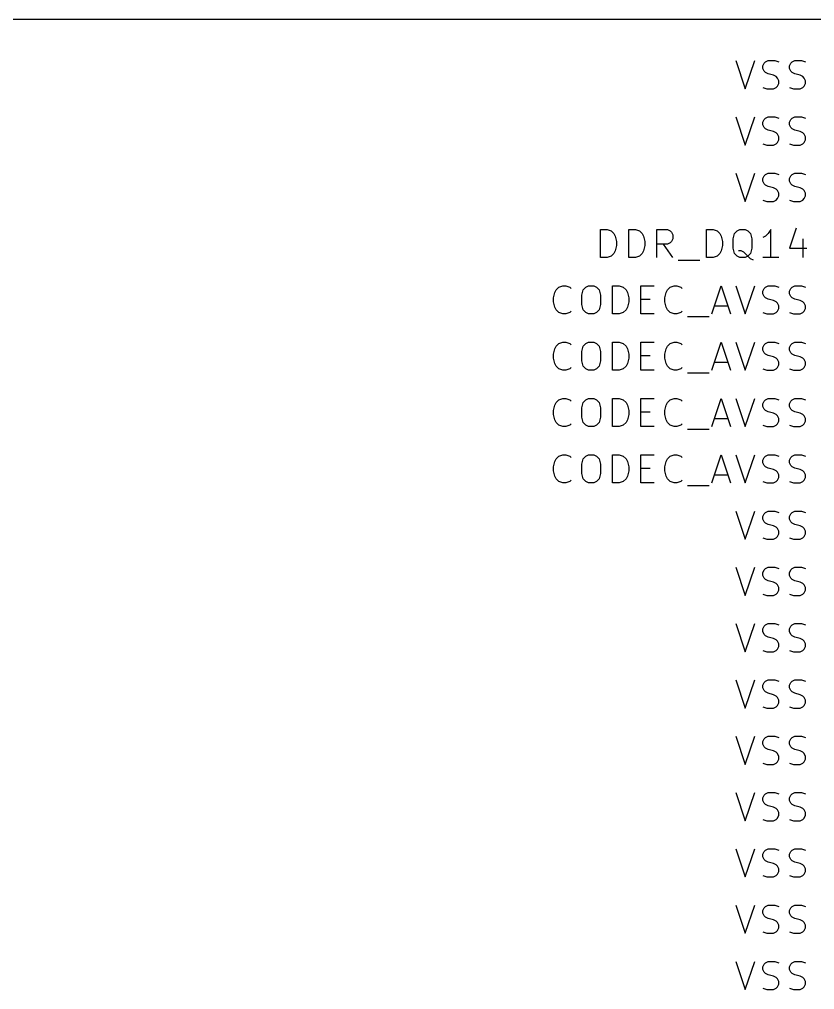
# Model space of a CAD drawing. Header units: millimetres. Extents: x 6 to 290, y -200 to -4.
# Drawn here: x 149.2 to 185.08, y -50.12 to -6.35 of the extents above; entities that cross this region are included whole.
import ezdxf

# ---------------------------------------------------------------- set-up
doc = ezdxf.new("R2010")
doc.units = ezdxf.units.MM
doc.layers.add('GREENSIXTYFIVE', color=129, linetype='CONTINUOUS')
doc.layers.add('RED', color=14, linetype='CONTINUOUS')

msp = doc.modelspace()

# ---------------------------------------------------------------- linework, layer by layer
at = {"layer": 'GREENSIXTYFIVE', "linetype": 'CONTINUOUS'}
for p, q in [((181.5253, -8.2075), (181.9486, -9.4775)), ((181.9486, -9.4775), (182.372, -8.2075)), ((182.7953, -8.3285), (182.8558, -8.268)), ((182.8558, -8.268), (182.9768, -8.2075)), ((182.9768, -8.2075), (183.2791, -8.2075)), ((183.2791, -8.2075), (183.4606, -8.268)), ((184.0048, -8.3285), (184.0653, -8.268)), ((184.0653, -8.268), (184.1863, -8.2075)), ((184.1863, -8.2075), (184.4886, -8.2075)), ((184.4886, -8.2075), (184.6701, -8.268)), ((182.7349, -8.4494), (182.7953, -8.3285)), ((182.7349, -8.5704), (182.7349, -8.4494)), ((182.7953, -8.6913), (182.7349, -8.5704)), ((182.8558, -8.7518), (182.7953, -8.6913)), ((182.9768, -8.8123), (182.8558, -8.7518)), ((183.9444, -8.4494), (184.0048, -8.3285)), ((183.9444, -8.5704), (183.9444, -8.4494)), ((184.0048, -8.6913), (183.9444, -8.5704)), ((184.0653, -8.7518), (184.0048, -8.6913)), ((184.1863, -8.8123), (184.0653, -8.7518)), ((183.2187, -8.8728), (182.9768, -8.8123)), ((183.3396, -8.9332), (183.2187, -8.8728)), ((183.4001, -8.9937), (183.3396, -8.9332)), ((183.4606, -9.1147), (183.4001, -8.9937)), ((183.4606, -9.2356), (183.4606, -9.1147)), ((184.4282, -8.8728), (184.1863, -8.8123)), ((184.5491, -8.9332), (184.4282, -8.8728)), ((184.6096, -8.9937), (184.5491, -8.9332)), ((184.6701, -9.1147), (184.6096, -8.9937)), ((184.6701, -9.2356), (184.6701, -9.1147)), ((182.7349, -9.4171), (182.9163, -9.4775)), ((182.9163, -9.4775), (183.2187, -9.4775)), ((183.2187, -9.4775), (183.3396, -9.4171)), ((183.3396, -9.4171), (183.4001, -9.3566)), ((183.4001, -9.3566), (183.4606, -9.2356)), ((183.9444, -9.4171), (184.1258, -9.4775)), ((184.1258, -9.4775), (184.4282, -9.4775)), ((184.4282, -9.4775), (184.5491, -9.4171)), ((184.5491, -9.4171), (184.6096, -9.3566)), ((184.6096, -9.3566), (184.6701, -9.2356)), ((181.5253, -10.7475), (181.9486, -12.0175)), ((181.9486, -12.0175), (182.372, -10.7475)), ((182.7349, -10.9894), (182.7953, -10.8685)), ((182.7953, -10.8685), (182.8558, -10.808)), ((182.8558, -10.808), (182.9768, -10.7475)), ((182.9768, -10.7475), (183.2791, -10.7475)), ((183.2791, -10.7475), (183.4606, -10.808)), ((183.9444, -10.9894), (184.0048, -10.8685)), ((184.0048, -10.8685), (184.0653, -10.808)), ((184.0653, -10.808), (184.1863, -10.7475)), ((184.1863, -10.7475), (184.4886, -10.7475)), ((184.4886, -10.7475), (184.6701, -10.808)), ((182.7349, -11.1104), (182.7349, -10.9894)), ((182.7953, -11.2313), (182.7349, -11.1104)), ((182.8558, -11.2918), (182.7953, -11.2313)), ((182.9768, -11.3523), (182.8558, -11.2918)), ((183.2187, -11.4128), (182.9768, -11.3523)), ((183.9444, -11.1104), (183.9444, -10.9894)), ((184.0048, -11.2313), (183.9444, -11.1104)), ((184.0653, -11.2918), (184.0048, -11.2313)), ((184.1863, -11.3523), (184.0653, -11.2918)), ((184.4282, -11.4128), (184.1863, -11.3523)), ((183.3396, -11.4732), (183.2187, -11.4128)), ((183.4001, -11.5337), (183.3396, -11.4732)), ((183.4606, -11.6547), (183.4001, -11.5337)), ((183.4001, -11.8966), (183.4606, -11.7756)), ((183.4606, -11.7756), (183.4606, -11.6547)), ((184.5491, -11.4732), (184.4282, -11.4128)), ((184.6096, -11.5337), (184.5491, -11.4732)), ((184.6701, -11.6547), (184.6096, -11.5337)), ((184.6096, -11.8966), (184.6701, -11.7756)), ((184.6701, -11.7756), (184.6701, -11.6547)), ((182.7349, -11.9571), (182.9163, -12.0175)), ((182.9163, -12.0175), (183.2187, -12.0175)), ((183.2187, -12.0175), (183.3396, -11.9571)), ((183.3396, -11.9571), (183.4001, -11.8966)), ((183.9444, -11.9571), (184.1258, -12.0175)), ((184.1258, -12.0175), (184.4282, -12.0175)), ((184.4282, -12.0175), (184.5491, -11.9571)), ((184.5491, -11.9571), (184.6096, -11.8966)), ((181.5253, -13.2875), (181.9486, -14.5575)), ((181.9486, -14.5575), (182.372, -13.2875)), ((182.7349, -13.5294), (182.7953, -13.4085)), ((182.7349, -13.6504), (182.7349, -13.5294)), ((182.7953, -13.4085), (182.8558, -13.348)), ((182.8558, -13.348), (182.9768, -13.2875)), ((182.9768, -13.2875), (183.2791, -13.2875)), ((183.2791, -13.2875), (183.4606, -13.348)), ((183.9444, -13.5294), (184.0048, -13.4085)), ((183.9444, -13.6504), (183.9444, -13.5294)), ((184.0048, -13.4085), (184.0653, -13.348)), ((184.0653, -13.348), (184.1863, -13.2875)), ((184.1863, -13.2875), (184.4886, -13.2875)), ((184.4886, -13.2875), (184.6701, -13.348)), ((182.7953, -13.7713), (182.7349, -13.6504)), ((182.8558, -13.8318), (182.7953, -13.7713)), ((182.9768, -13.8923), (182.8558, -13.8318)), ((183.2187, -13.9528), (182.9768, -13.8923)), ((183.3396, -14.0132), (183.2187, -13.9528)), ((184.0048, -13.7713), (183.9444, -13.6504)), ((184.0653, -13.8318), (184.0048, -13.7713)), ((184.1863, -13.8923), (184.0653, -13.8318)), ((184.4282, -13.9528), (184.1863, -13.8923)), ((184.5491, -14.0132), (184.4282, -13.9528)), ((183.4001, -14.0737), (183.3396, -14.0132)), ((183.3396, -14.4971), (183.4001, -14.4366)), ((183.4606, -14.1947), (183.4001, -14.0737)), ((183.4001, -14.4366), (183.4606, -14.3156)), ((183.4606, -14.3156), (183.4606, -14.1947)), ((184.6096, -14.0737), (184.5491, -14.0132)), ((184.5491, -14.4971), (184.6096, -14.4366)), ((184.6701, -14.1947), (184.6096, -14.0737)), ((184.6096, -14.4366), (184.6701, -14.3156)), ((184.6701, -14.3156), (184.6701, -14.1947)), ((182.7349, -14.4971), (182.9163, -14.5575)), ((182.9163, -14.5575), (183.2187, -14.5575)), ((183.2187, -14.5575), (183.3396, -14.4971)), ((183.9444, -14.4971), (184.1258, -14.5575)), ((184.1258, -14.5575), (184.4282, -14.5575)), ((184.4282, -14.5575), (184.5491, -14.4971)), ((175.4172, -17.0975), (175.4172, -15.8275)), ((175.4172, -15.8275), (175.7196, -15.8275)), ((175.7196, -15.8275), (175.901, -15.888)), ((175.901, -15.888), (176.022, -16.009)), ((176.022, -16.009), (176.0825, -16.1299)), ((176.0825, -16.1299), (176.1429, -16.3718)), ((176.6872, -17.0975), (176.6872, -15.8275)), ((176.6872, -15.8275), (176.9896, -15.8275)), ((176.9896, -15.8275), (177.171, -15.888)), ((177.171, -15.888), (177.292, -16.009)), ((177.292, -16.009), (177.3525, -16.1299)), ((177.3525, -16.1299), (177.4129, -16.3718)), ((177.9572, -17.0975), (177.9572, -15.8275)), ((177.9572, -15.8275), (178.441, -15.8275)), ((178.441, -15.8275), (178.562, -15.888)), ((178.562, -15.888), (178.6225, -15.9485)), ((178.6225, -15.9485), (178.6829, -16.0694)), ((178.6829, -16.0694), (178.6829, -16.2509)), ((180.1948, -17.0975), (180.1948, -15.8275)), ((180.1948, -15.8275), (180.4972, -15.8275)), ((180.4972, -15.8275), (180.6786, -15.888)), ((180.6786, -15.888), (180.7996, -16.009)), ((180.7996, -16.009), (180.8601, -16.1299)), ((180.8601, -16.1299), (180.9205, -16.3718)), ((181.4044, -16.2509), (181.4648, -16.009)), ((181.4648, -16.009), (181.5858, -15.888)), ((181.5858, -15.888), (181.7067, -15.8275)), ((181.7067, -15.8275), (181.9486, -15.8275)), ((181.9486, -15.8275), (182.0696, -15.888)), ((182.0696, -15.888), (182.1905, -16.009)), ((182.1905, -16.009), (182.251, -16.2509)), ((182.8558, -16.1299), (182.7349, -16.1904)), ((182.9768, -16.009), (182.8558, -16.1299)), ((183.0977, -15.8275), (182.9768, -16.009)), ((183.0977, -17.0975), (183.0977, -15.8275)), ((184.2467, -15.7671), (183.9444, -16.6742)), ((176.1429, -16.5532), (176.0825, -16.7951)), ((176.1429, -16.3718), (176.1429, -16.5532)), ((177.4129, -16.5532), (177.3525, -16.7951)), ((177.4129, -16.3718), (177.4129, -16.5532)), ((178.441, -16.4928), (177.9572, -16.4928)), ((178.6829, -17.0975), (178.2596, -16.4928)), ((178.562, -16.4323), (178.441, -16.4928)), ((178.6225, -16.3718), (178.562, -16.4323)), ((178.6829, -16.2509), (178.6225, -16.3718)), ((180.9205, -16.5532), (180.8601, -16.7951)), ((180.9205, -16.3718), (180.9205, -16.5532)), ((181.4044, -16.6742), (181.4044, -16.2509)), ((182.251, -16.2509), (182.251, -16.6742)), ((184.5491, -16.2509), (184.5491, -17.0975)), ((175.901, -17.0371), (175.7196, -17.0975)), ((176.022, -16.9161), (175.901, -17.0371)), ((176.0825, -16.7951), (176.022, -16.9161)), ((177.171, -17.0371), (176.9896, -17.0975)), ((177.292, -16.9161), (177.171, -17.0371)), ((177.3525, -16.7951), (177.292, -16.9161)), ((180.6786, -17.0371), (180.4972, -17.0975)), ((180.7996, -16.9161), (180.6786, -17.0371)), ((180.8601, -16.7951), (180.7996, -16.9161)), ((181.4648, -16.9161), (181.4044, -16.6742)), ((181.5858, -17.0371), (181.4648, -16.9161)), ((181.7067, -17.0975), (181.5858, -17.0371)), ((181.7672, -16.7951), (181.6463, -16.7951)), ((181.8882, -16.8556), (181.7672, -16.7951)), ((182.0696, -17.0371), (181.8882, -16.8556)), ((182.0696, -17.0371), (181.9486, -17.0975)), ((182.1905, -16.9161), (182.0696, -17.0371)), ((182.1905, -17.158), (182.0696, -17.0371)), ((182.251, -16.6742), (182.1905, -16.9161)), ((183.9444, -16.6742), (184.7305, -16.6742)), ((175.7196, -17.0975), (175.4172, -17.0975)), ((176.9896, -17.0975), (176.6872, -17.0975)), ((178.9249, -17.2185), (179.8925, -17.2185)), ((180.4972, -17.0975), (180.1948, -17.0975)), ((181.9486, -17.0975), (181.7067, -17.0975)), ((182.3115, -17.2185), (182.1905, -17.158)), ((183.4606, -17.0975), (182.7349, -17.0975)), ((173.5425, -18.428), (173.7239, -18.3675)), ((173.7239, -18.3675), (173.8448, -18.3675)), ((173.8448, -18.3675), (174.0263, -18.428)), ((174.752, -18.428), (174.8729, -18.3675)), ((174.8729, -18.3675), (175.1148, -18.3675)), ((175.1148, -18.3675), (175.2358, -18.428)), ((175.9615, -19.6375), (175.9615, -18.3675)), ((175.9615, -18.3675), (176.2639, -18.3675)), ((176.2639, -18.3675), (176.4453, -18.428)), ((177.2315, -19.6375), (177.2315, -18.3675)), ((177.2315, -18.3675), (177.8363, -18.3675)), ((178.562, -18.428), (178.7434, -18.3675)), ((178.7434, -18.3675), (178.8643, -18.3675)), ((178.8643, -18.3675), (179.0458, -18.428)), ((180.4367, -19.6375), (180.86, -18.3675)), ((180.86, -18.3675), (181.2834, -19.6375)), ((181.5253, -18.3675), (181.9486, -19.6375)), ((181.9486, -19.6375), (182.372, -18.3675)), ((182.8558, -18.428), (182.9768, -18.3675)), ((182.9768, -18.3675), (183.2791, -18.3675)), ((183.2791, -18.3675), (183.4606, -18.428)), ((184.0653, -18.428), (184.1863, -18.3675)), ((184.1863, -18.3675), (184.4886, -18.3675)), ((184.4886, -18.3675), (184.6701, -18.428)), ((173.3006, -18.9118), (173.361, -18.6699)), ((173.361, -18.6699), (173.4215, -18.549)), ((173.4215, -18.549), (173.5425, -18.428)), ((174.0263, -18.428), (174.0867, -18.4885)), ((174.5706, -18.7909), (174.631, -18.549)), ((174.5706, -19.2142), (174.5706, -18.7909)), ((174.631, -18.549), (174.752, -18.428)), ((175.2358, -18.428), (175.3567, -18.549)), ((175.3567, -18.549), (175.4172, -18.7909)), ((175.4172, -18.7909), (175.4172, -19.2142)), ((176.4453, -18.428), (176.5663, -18.549)), ((176.5663, -18.549), (176.6268, -18.6699)), ((176.6268, -18.6699), (176.6872, -18.9118)), ((178.3201, -18.9118), (178.3805, -18.6699)), ((178.3805, -18.6699), (178.441, -18.549)), ((178.441, -18.549), (178.562, -18.428)), ((179.0458, -18.428), (179.1062, -18.4885)), ((182.7349, -18.6094), (182.7953, -18.4885)), ((182.7349, -18.7304), (182.7349, -18.6094)), ((182.7953, -18.8513), (182.7349, -18.7304)), ((182.7953, -18.4885), (182.8558, -18.428)), ((183.9444, -18.6094), (184.0048, -18.4885)), ((183.9444, -18.7304), (183.9444, -18.6094)), ((184.0048, -18.8513), (183.9444, -18.7304)), ((184.0048, -18.4885), (184.0653, -18.428)), ((173.3006, -19.0932), (173.3006, -18.9118)), ((173.361, -19.3351), (173.3006, -19.0932)), ((174.631, -19.4561), (174.5706, -19.2142)), ((175.4172, -19.2142), (175.3567, -19.4561)), ((176.6872, -19.0932), (176.6268, -19.3351)), ((176.6872, -18.9118), (176.6872, -19.0932)), ((177.2315, -18.9723), (177.6549, -18.9723)), ((178.3201, -19.0932), (178.3201, -18.9118)), ((178.3805, -19.3351), (178.3201, -19.0932)), ((182.8558, -18.9118), (182.7953, -18.8513)), ((182.9768, -18.9723), (182.8558, -18.9118)), ((183.2187, -19.0328), (182.9768, -18.9723)), ((183.3396, -19.0932), (183.2187, -19.0328)), ((183.4001, -19.1537), (183.3396, -19.0932)), ((183.4606, -19.2747), (183.4001, -19.1537)), ((184.0653, -18.9118), (184.0048, -18.8513)), ((184.1863, -18.9723), (184.0653, -18.9118)), ((184.4282, -19.0328), (184.1863, -18.9723)), ((184.5491, -19.0932), (184.4282, -19.0328)), ((184.6096, -19.1537), (184.5491, -19.0932)), ((184.6701, -19.2747), (184.6096, -19.1537)), ((173.4215, -19.4561), (173.361, -19.3351)), ((173.5425, -19.5771), (173.4215, -19.4561)), ((173.7239, -19.6375), (173.5425, -19.5771)), ((173.8448, -19.6375), (173.7239, -19.6375)), ((174.0263, -19.5771), (173.8448, -19.6375)), ((174.0867, -19.5166), (174.0263, -19.5771)), ((174.752, -19.5771), (174.631, -19.4561)), ((174.8729, -19.6375), (174.752, -19.5771)), ((175.1148, -19.6375), (174.8729, -19.6375)), ((175.2358, -19.5771), (175.1148, -19.6375)), ((175.3567, -19.4561), (175.2358, -19.5771)), ((176.2639, -19.6375), (175.9615, -19.6375)), ((176.4453, -19.5771), (176.2639, -19.6375)), ((176.5663, -19.4561), (176.4453, -19.5771)), ((176.6268, -19.3351), (176.5663, -19.4561)), ((177.8363, -19.6375), (177.2315, -19.6375)), ((178.441, -19.4561), (178.3805, -19.3351)), ((178.562, -19.5771), (178.441, -19.4561)), ((178.7434, -19.6375), (178.562, -19.5771)), ((178.8643, -19.6375), (178.7434, -19.6375)), ((179.0458, -19.5771), (178.8643, -19.6375)), ((179.1062, -19.5166), (179.0458, -19.5771)), ((180.5577, -19.2747), (181.1624, -19.2747)), ((182.7349, -19.5771), (182.9163, -19.6375)), ((182.9163, -19.6375), (183.2187, -19.6375)), ((183.2187, -19.6375), (183.3396, -19.5771)), ((183.3396, -19.5771), (183.4001, -19.5166)), ((183.4001, -19.5166), (183.4606, -19.3956)), ((183.4606, -19.3956), (183.4606, -19.2747)), ((183.9444, -19.5771), (184.1258, -19.6375)), ((184.1258, -19.6375), (184.4282, -19.6375)), ((184.4282, -19.6375), (184.5491, -19.5771)), ((184.5491, -19.5771), (184.6096, -19.5166)), ((184.6096, -19.5166), (184.6701, -19.3956)), ((184.6701, -19.3956), (184.6701, -19.2747)), ((179.3482, -19.7585), (180.3158, -19.7585)), ((173.4215, -21.089), (173.5425, -20.968)), ((173.5425, -20.968), (173.7239, -20.9075)), ((173.7239, -20.9075), (173.8448, -20.9075)), ((173.8448, -20.9075), (174.0263, -20.968)), ((174.0263, -20.968), (174.0867, -21.0285)), ((174.631, -21.089), (174.752, -20.968)), ((174.752, -20.968), (174.8729, -20.9075)), ((174.8729, -20.9075), (175.1148, -20.9075)), ((175.1148, -20.9075), (175.2358, -20.968)), ((175.2358, -20.968), (175.3567, -21.089)), ((175.9615, -22.1775), (175.9615, -20.9075)), ((175.9615, -20.9075), (176.2639, -20.9075)), ((176.2639, -20.9075), (176.4453, -20.968)), ((176.4453, -20.968), (176.5663, -21.089)), ((177.2315, -22.1775), (177.2315, -20.9075)), ((177.2315, -20.9075), (177.8363, -20.9075)), ((178.441, -21.089), (178.562, -20.968)), ((178.562, -20.968), (178.7434, -20.9075)), ((178.7434, -20.9075), (178.8643, -20.9075)), ((178.8643, -20.9075), (179.0458, -20.968)), ((179.0458, -20.968), (179.1062, -21.0285)), ((180.4367, -22.1775), (180.86, -20.9075)), ((180.86, -20.9075), (181.2834, -22.1775)), ((181.5253, -20.9075), (181.9486, -22.1775)), ((181.9486, -22.1775), (182.372, -20.9075)), ((182.7953, -21.0285), (182.8558, -20.968)), ((182.8558, -20.968), (182.9768, -20.9075)), ((182.9768, -20.9075), (183.2791, -20.9075)), ((183.2791, -20.9075), (183.4606, -20.968)), ((184.0048, -21.0285), (184.0653, -20.968)), ((184.0653, -20.968), (184.1863, -20.9075)), ((184.1863, -20.9075), (184.4886, -20.9075)), ((184.4886, -20.9075), (184.6701, -20.968)), ((173.3006, -21.4518), (173.361, -21.2099)), ((173.361, -21.2099), (173.4215, -21.089)), ((174.5706, -21.3309), (174.631, -21.089)), ((174.5706, -21.7542), (174.5706, -21.3309)), ((175.3567, -21.089), (175.4172, -21.3309)), ((175.4172, -21.3309), (175.4172, -21.7542)), ((176.5663, -21.089), (176.6268, -21.2099)), ((176.6268, -21.2099), (176.6872, -21.4518)), ((178.3201, -21.4518), (178.3805, -21.2099)), ((178.3805, -21.2099), (178.441, -21.089)), ((182.7349, -21.1494), (182.7953, -21.0285)), ((182.7349, -21.2704), (182.7349, -21.1494)), ((182.7953, -21.3913), (182.7349, -21.2704)), ((182.8558, -21.4518), (182.7953, -21.3913)), ((183.9444, -21.1494), (184.0048, -21.0285)), ((183.9444, -21.2704), (183.9444, -21.1494)), ((184.0048, -21.3913), (183.9444, -21.2704)), ((184.0653, -21.4518), (184.0048, -21.3913)), ((173.3006, -21.6332), (173.3006, -21.4518)), ((173.361, -21.8751), (173.3006, -21.6332)), ((173.4215, -21.9961), (173.361, -21.8751)), ((174.631, -21.9961), (174.5706, -21.7542)), ((175.4172, -21.7542), (175.3567, -21.9961)), ((176.6268, -21.8751), (176.5663, -21.9961)), ((176.6872, -21.6332), (176.6268, -21.8751)), ((176.6872, -21.4518), (176.6872, -21.6332)), ((177.2315, -21.5123), (177.6549, -21.5123)), ((178.3201, -21.6332), (178.3201, -21.4518)), ((178.3805, -21.8751), (178.3201, -21.6332)), ((178.441, -21.9961), (178.3805, -21.8751)), ((180.5577, -21.8147), (181.1624, -21.8147)), ((182.9768, -21.5123), (182.8558, -21.4518)), ((183.2187, -21.5728), (182.9768, -21.5123)), ((183.3396, -21.6332), (183.2187, -21.5728)), ((183.4001, -21.6937), (183.3396, -21.6332)), ((183.4606, -21.8147), (183.4001, -21.6937)), ((183.4606, -21.9356), (183.4606, -21.8147)), ((184.1863, -21.5123), (184.0653, -21.4518)), ((184.4282, -21.5728), (184.1863, -21.5123)), ((184.5491, -21.6332), (184.4282, -21.5728)), ((184.6096, -21.6937), (184.5491, -21.6332)), ((184.6701, -21.8147), (184.6096, -21.6937)), ((184.6701, -21.9356), (184.6701, -21.8147)), ((173.5425, -22.1171), (173.4215, -21.9961)), ((173.7239, -22.1775), (173.5425, -22.1171)), ((173.8448, -22.1775), (173.7239, -22.1775)), ((174.0263, -22.1171), (173.8448, -22.1775)), ((174.0867, -22.0566), (174.0263, -22.1171)), ((174.752, -22.1171), (174.631, -21.9961)), ((174.8729, -22.1775), (174.752, -22.1171)), ((175.1148, -22.1775), (174.8729, -22.1775)), ((175.2358, -22.1171), (175.1148, -22.1775)), ((175.3567, -21.9961), (175.2358, -22.1171)), ((176.2639, -22.1775), (175.9615, -22.1775)), ((176.4453, -22.1171), (176.2639, -22.1775)), ((176.5663, -21.9961), (176.4453, -22.1171)), ((177.8363, -22.1775), (177.2315, -22.1775)), ((178.562, -22.1171), (178.441, -21.9961)), ((178.7434, -22.1775), (178.562, -22.1171)), ((178.8643, -22.1775), (178.7434, -22.1775)), ((179.0458, -22.1171), (178.8643, -22.1775)), ((179.1062, -22.0566), (179.0458, -22.1171)), ((179.3482, -22.2985), (180.3158, -22.2985)), ((182.7349, -22.1171), (182.9163, -22.1775)), ((182.9163, -22.1775), (183.2187, -22.1775)), ((183.2187, -22.1775), (183.3396, -22.1171)), ((183.3396, -22.1171), (183.4001, -22.0566)), ((183.4001, -22.0566), (183.4606, -21.9356)), ((183.9444, -22.1171), (184.1258, -22.1775)), ((184.1258, -22.1775), (184.4282, -22.1775)), ((184.4282, -22.1775), (184.5491, -22.1171)), ((184.5491, -22.1171), (184.6096, -22.0566)), ((184.6096, -22.0566), (184.6701, -21.9356)), ((173.361, -23.7499), (173.4215, -23.629)), ((173.4215, -23.629), (173.5425, -23.508)), ((173.5425, -23.508), (173.7239, -23.4475)), ((173.7239, -23.4475), (173.8448, -23.4475)), ((173.8448, -23.4475), (174.0263, -23.508)), ((174.0263, -23.508), (174.0867, -23.5685)), ((174.5706, -23.8709), (174.631, -23.629)), ((174.631, -23.629), (174.752, -23.508)), ((174.752, -23.508), (174.8729, -23.4475)), ((174.8729, -23.4475), (175.1148, -23.4475)), ((175.1148, -23.4475), (175.2358, -23.508)), ((175.2358, -23.508), (175.3567, -23.629)), ((175.3567, -23.629), (175.4172, -23.8709)), ((175.9615, -24.7175), (175.9615, -23.4475)), ((175.9615, -23.4475), (176.2639, -23.4475)), ((176.2639, -23.4475), (176.4453, -23.508)), ((176.4453, -23.508), (176.5663, -23.629)), ((176.5663, -23.629), (176.6268, -23.7499)), ((177.2315, -24.7175), (177.2315, -23.4475)), ((177.2315, -23.4475), (177.8363, -23.4475)), ((178.3805, -23.7499), (178.441, -23.629)), ((178.441, -23.629), (178.562, -23.508)), ((178.562, -23.508), (178.7434, -23.4475)), ((178.7434, -23.4475), (178.8643, -23.4475)), ((178.8643, -23.4475), (179.0458, -23.508)), ((179.0458, -23.508), (179.1062, -23.5685)), ((180.4367, -24.7175), (180.86, -23.4475)), ((180.86, -23.4475), (181.2834, -24.7175)), ((181.5253, -23.4475), (181.9486, -24.7175)), ((181.9486, -24.7175), (182.372, -23.4475)), ((182.7349, -23.6894), (182.7953, -23.5685)), ((182.7953, -23.5685), (182.8558, -23.508)), ((182.8558, -23.508), (182.9768, -23.4475)), ((182.9768, -23.4475), (183.2791, -23.4475)), ((183.2791, -23.4475), (183.4606, -23.508)), ((183.9444, -23.6894), (184.0048, -23.5685)), ((184.0048, -23.5685), (184.0653, -23.508)), ((184.0653, -23.508), (184.1863, -23.4475)), ((184.1863, -23.4475), (184.4886, -23.4475)), ((184.4886, -23.4475), (184.6701, -23.508)), ((173.3006, -23.9918), (173.361, -23.7499)), ((173.3006, -24.1732), (173.3006, -23.9918)), ((174.5706, -24.2942), (174.5706, -23.8709)), ((175.4172, -23.8709), (175.4172, -24.2942)), ((176.6268, -23.7499), (176.6872, -23.9918)), ((176.6872, -23.9918), (176.6872, -24.1732)), ((177.2315, -24.0523), (177.6549, -24.0523)), ((178.3201, -23.9918), (178.3805, -23.7499)), ((178.3201, -24.1732), (178.3201, -23.9918)), ((182.7349, -23.8104), (182.7349, -23.6894)), ((182.7953, -23.9313), (182.7349, -23.8104)), ((182.8558, -23.9918), (182.7953, -23.9313)), ((182.9768, -24.0523), (182.8558, -23.9918)), ((183.2187, -24.1128), (182.9768, -24.0523)), ((183.9444, -23.8104), (183.9444, -23.6894)), ((184.0048, -23.9313), (183.9444, -23.8104)), ((184.0653, -23.9918), (184.0048, -23.9313)), ((184.1863, -24.0523), (184.0653, -23.9918)), ((184.4282, -24.1128), (184.1863, -24.0523)), ((173.361, -24.4151), (173.3006, -24.1732)), ((173.4215, -24.5361), (173.361, -24.4151)), ((174.631, -24.5361), (174.5706, -24.2942)), ((175.4172, -24.2942), (175.3567, -24.5361)), ((176.6268, -24.4151), (176.5663, -24.5361)), ((176.6872, -24.1732), (176.6268, -24.4151)), ((178.3805, -24.4151), (178.3201, -24.1732)), ((178.441, -24.5361), (178.3805, -24.4151)), ((180.5577, -24.3547), (181.1624, -24.3547)), ((183.3396, -24.1732), (183.2187, -24.1128)), ((183.4001, -24.2337), (183.3396, -24.1732)), ((183.4606, -24.3547), (183.4001, -24.2337)), ((183.4001, -24.5966), (183.4606, -24.4756)), ((183.4606, -24.4756), (183.4606, -24.3547)), ((184.5491, -24.1732), (184.4282, -24.1128)), ((184.6096, -24.2337), (184.5491, -24.1732)), ((184.6701, -24.3547), (184.6096, -24.2337)), ((184.6096, -24.5966), (184.6701, -24.4756)), ((184.6701, -24.4756), (184.6701, -24.3547)), ((173.5425, -24.6571), (173.4215, -24.5361)), ((173.7239, -24.7175), (173.5425, -24.6571)), ((173.8448, -24.7175), (173.7239, -24.7175)), ((174.0263, -24.6571), (173.8448, -24.7175)), ((174.0867, -24.5966), (174.0263, -24.6571)), ((174.752, -24.6571), (174.631, -24.5361)), ((174.8729, -24.7175), (174.752, -24.6571)), ((175.1148, -24.7175), (174.8729, -24.7175)), ((175.2358, -24.6571), (175.1148, -24.7175)), ((175.3567, -24.5361), (175.2358, -24.6571)), ((176.2639, -24.7175), (175.9615, -24.7175)), ((176.4453, -24.6571), (176.2639, -24.7175)), ((176.5663, -24.5361), (176.4453, -24.6571)), ((177.8363, -24.7175), (177.2315, -24.7175)), ((178.562, -24.6571), (178.441, -24.5361)), ((178.7434, -24.7175), (178.562, -24.6571)), ((178.8643, -24.7175), (178.7434, -24.7175)), ((179.0458, -24.6571), (178.8643, -24.7175)), ((179.1062, -24.5966), (179.0458, -24.6571)), ((179.3482, -24.8385), (180.3158, -24.8385)), ((182.7349, -24.6571), (182.9163, -24.7175)), ((182.9163, -24.7175), (183.2187, -24.7175)), ((183.2187, -24.7175), (183.3396, -24.6571)), ((183.3396, -24.6571), (183.4001, -24.5966)), ((183.9444, -24.6571), (184.1258, -24.7175)), ((184.1258, -24.7175), (184.4282, -24.7175)), ((184.4282, -24.7175), (184.5491, -24.6571)), ((184.5491, -24.6571), (184.6096, -24.5966)), ((173.361, -26.2899), (173.4215, -26.169)), ((173.4215, -26.169), (173.5425, -26.048)), ((173.5425, -26.048), (173.7239, -25.9875)), ((173.7239, -25.9875), (173.8448, -25.9875)), ((173.8448, -25.9875), (174.0263, -26.048)), ((174.0263, -26.048), (174.0867, -26.1085)), ((174.5706, -26.4109), (174.631, -26.169)), ((174.631, -26.169), (174.752, -26.048)), ((174.752, -26.048), (174.8729, -25.9875)), ((174.8729, -25.9875), (175.1148, -25.9875)), ((175.1148, -25.9875), (175.2358, -26.048)), ((175.2358, -26.048), (175.3567, -26.169)), ((175.3567, -26.169), (175.4172, -26.4109)), ((175.9615, -27.2575), (175.9615, -25.9875)), ((175.9615, -25.9875), (176.2639, -25.9875)), ((176.2639, -25.9875), (176.4453, -26.048)), ((176.4453, -26.048), (176.5663, -26.169)), ((176.5663, -26.169), (176.6268, -26.2899)), ((177.2315, -27.2575), (177.2315, -25.9875)), ((177.2315, -25.9875), (177.8363, -25.9875)), ((178.3805, -26.2899), (178.441, -26.169)), ((178.441, -26.169), (178.562, -26.048)), ((178.562, -26.048), (178.7434, -25.9875)), ((178.7434, -25.9875), (178.8643, -25.9875)), ((178.8643, -25.9875), (179.0458, -26.048)), ((179.0458, -26.048), (179.1062, -26.1085)), ((180.4367, -27.2575), (180.86, -25.9875)), ((180.86, -25.9875), (181.2834, -27.2575)), ((181.5253, -25.9875), (181.9486, -27.2575)), ((181.9486, -27.2575), (182.372, -25.9875)), ((182.7349, -26.2294), (182.7953, -26.1085)), ((182.7349, -26.3504), (182.7349, -26.2294)), ((182.7953, -26.1085), (182.8558, -26.048)), ((182.8558, -26.048), (182.9768, -25.9875)), ((182.9768, -25.9875), (183.2791, -25.9875)), ((183.2791, -25.9875), (183.4606, -26.048)), ((183.9444, -26.2294), (184.0048, -26.1085)), ((183.9444, -26.3504), (183.9444, -26.2294)), ((184.0048, -26.1085), (184.0653, -26.048)), ((184.0653, -26.048), (184.1863, -25.9875)), ((184.1863, -25.9875), (184.4886, -25.9875)), ((184.4886, -25.9875), (184.6701, -26.048)), ((173.3006, -26.5318), (173.361, -26.2899)), ((173.3006, -26.7132), (173.3006, -26.5318)), ((174.5706, -26.8342), (174.5706, -26.4109)), ((175.4172, -26.4109), (175.4172, -26.8342)), ((176.6268, -26.2899), (176.6872, -26.5318)), ((176.6872, -26.5318), (176.6872, -26.7132)), ((177.2315, -26.5923), (177.6549, -26.5923)), ((178.3201, -26.5318), (178.3805, -26.2899)), ((178.3201, -26.7132), (178.3201, -26.5318)), ((182.7953, -26.4713), (182.7349, -26.3504)), ((182.8558, -26.5318), (182.7953, -26.4713)), ((182.9768, -26.5923), (182.8558, -26.5318)), ((183.2187, -26.6528), (182.9768, -26.5923)), ((183.3396, -26.7132), (183.2187, -26.6528)), ((184.0048, -26.4713), (183.9444, -26.3504)), ((184.0653, -26.5318), (184.0048, -26.4713)), ((184.1863, -26.5923), (184.0653, -26.5318)), ((184.4282, -26.6528), (184.1863, -26.5923)), ((184.5491, -26.7132), (184.4282, -26.6528)), ((173.361, -26.9551), (173.3006, -26.7132)), ((173.4215, -27.0761), (173.361, -26.9551)), ((173.5425, -27.1971), (173.4215, -27.0761)), ((174.631, -27.0761), (174.5706, -26.8342)), ((174.752, -27.1971), (174.631, -27.0761)), ((175.3567, -27.0761), (175.2358, -27.1971)), ((175.4172, -26.8342), (175.3567, -27.0761)), ((176.5663, -27.0761), (176.4453, -27.1971)), ((176.6268, -26.9551), (176.5663, -27.0761)), ((176.6872, -26.7132), (176.6268, -26.9551)), ((178.3805, -26.9551), (178.3201, -26.7132)), ((178.441, -27.0761), (178.3805, -26.9551)), ((178.562, -27.1971), (178.441, -27.0761)), ((180.5577, -26.8947), (181.1624, -26.8947)), ((183.4001, -26.7737), (183.3396, -26.7132)), ((183.4606, -26.8947), (183.4001, -26.7737)), ((183.4001, -27.1366), (183.4606, -27.0156)), ((183.4606, -27.0156), (183.4606, -26.8947)), ((184.6096, -26.7737), (184.5491, -26.7132)), ((184.6701, -26.8947), (184.6096, -26.7737)), ((184.6096, -27.1366), (184.6701, -27.0156)), ((184.6701, -27.0156), (184.6701, -26.8947)), ((173.7239, -27.2575), (173.5425, -27.1971)), ((173.8448, -27.2575), (173.7239, -27.2575)), ((174.0263, -27.1971), (173.8448, -27.2575)), ((174.0867, -27.1366), (174.0263, -27.1971)), ((174.8729, -27.2575), (174.752, -27.1971)), ((175.1148, -27.2575), (174.8729, -27.2575)), ((175.2358, -27.1971), (175.1148, -27.2575)), ((176.2639, -27.2575), (175.9615, -27.2575)), ((176.4453, -27.1971), (176.2639, -27.2575)), ((177.8363, -27.2575), (177.2315, -27.2575)), ((178.7434, -27.2575), (178.562, -27.1971)), ((178.8643, -27.2575), (178.7434, -27.2575)), ((179.0458, -27.1971), (178.8643, -27.2575)), ((179.1062, -27.1366), (179.0458, -27.1971)), ((179.3482, -27.3785), (180.3158, -27.3785)), ((182.7349, -27.1971), (182.9163, -27.2575)), ((182.9163, -27.2575), (183.2187, -27.2575)), ((183.2187, -27.2575), (183.3396, -27.1971)), ((183.3396, -27.1971), (183.4001, -27.1366)), ((183.9444, -27.1971), (184.1258, -27.2575)), ((184.1258, -27.2575), (184.4282, -27.2575)), ((184.4282, -27.2575), (184.5491, -27.1971)), ((184.5491, -27.1971), (184.6096, -27.1366)), ((181.5253, -28.5275), (181.9486, -29.7975)), ((181.9486, -29.7975), (182.372, -28.5275)), ((182.7349, -28.7694), (182.7953, -28.6485)), ((182.7349, -28.8904), (182.7349, -28.7694)), ((182.7953, -28.6485), (182.8558, -28.588)), ((182.8558, -28.588), (182.9768, -28.5275)), ((182.9768, -28.5275), (183.2791, -28.5275)), ((183.2791, -28.5275), (183.4606, -28.588)), ((183.9444, -28.7694), (184.0048, -28.6485)), ((183.9444, -28.8904), (183.9444, -28.7694)), ((184.0048, -28.6485), (184.0653, -28.588)), ((184.0653, -28.588), (184.1863, -28.5275)), ((184.1863, -28.5275), (184.4886, -28.5275)), ((184.4886, -28.5275), (184.6701, -28.588)), ((182.7953, -29.0113), (182.7349, -28.8904)), ((182.8558, -29.0718), (182.7953, -29.0113)), ((182.9768, -29.1323), (182.8558, -29.0718)), ((183.2187, -29.1928), (182.9768, -29.1323)), ((183.3396, -29.2532), (183.2187, -29.1928)), ((183.4001, -29.3137), (183.3396, -29.2532)), ((183.4606, -29.4347), (183.4001, -29.3137)), ((184.0048, -29.0113), (183.9444, -28.8904)), ((184.0653, -29.0718), (184.0048, -29.0113)), ((184.1863, -29.1323), (184.0653, -29.0718)), ((184.4282, -29.1928), (184.1863, -29.1323)), ((184.5491, -29.2532), (184.4282, -29.1928)), ((184.6096, -29.3137), (184.5491, -29.2532)), ((184.6701, -29.4347), (184.6096, -29.3137)), ((182.7349, -29.7371), (182.9163, -29.7975)), ((183.2187, -29.7975), (183.3396, -29.7371)), ((183.3396, -29.7371), (183.4001, -29.6766)), ((183.4001, -29.6766), (183.4606, -29.5556)), ((183.4606, -29.5556), (183.4606, -29.4347)), ((183.9444, -29.7371), (184.1258, -29.7975)), ((184.4282, -29.7975), (184.5491, -29.7371)), ((184.5491, -29.7371), (184.6096, -29.6766)), ((184.6096, -29.6766), (184.6701, -29.5556)), ((184.6701, -29.5556), (184.6701, -29.4347)), ((182.9163, -29.7975), (183.2187, -29.7975)), ((184.1258, -29.7975), (184.4282, -29.7975)), ((181.5253, -31.0675), (181.9486, -32.3375)), ((181.9486, -32.3375), (182.372, -31.0675)), ((182.8558, -31.128), (182.9768, -31.0675)), ((182.9768, -31.0675), (183.2791, -31.0675)), ((183.2791, -31.0675), (183.4606, -31.128)), ((184.0653, -31.128), (184.1863, -31.0675)), ((184.1863, -31.0675), (184.4886, -31.0675)), ((184.4886, -31.0675), (184.6701, -31.128)), ((182.7349, -31.3094), (182.7953, -31.1885)), ((182.7349, -31.4304), (182.7349, -31.3094)), ((182.7953, -31.5513), (182.7349, -31.4304)), ((182.7953, -31.1885), (182.8558, -31.128)), ((183.9444, -31.3094), (184.0048, -31.1885)), ((183.9444, -31.4304), (183.9444, -31.3094)), ((184.0048, -31.5513), (183.9444, -31.4304)), ((184.0048, -31.1885), (184.0653, -31.128)), ((182.8558, -31.6118), (182.7953, -31.5513)), ((182.9768, -31.6723), (182.8558, -31.6118)), ((183.2187, -31.7328), (182.9768, -31.6723)), ((183.3396, -31.7932), (183.2187, -31.7328)), ((183.4001, -31.8537), (183.3396, -31.7932)), ((183.4606, -31.9747), (183.4001, -31.8537)), ((184.0653, -31.6118), (184.0048, -31.5513)), ((184.1863, -31.6723), (184.0653, -31.6118)), ((184.4282, -31.7328), (184.1863, -31.6723)), ((184.5491, -31.7932), (184.4282, -31.7328)), ((184.6096, -31.8537), (184.5491, -31.7932)), ((184.6701, -31.9747), (184.6096, -31.8537)), ((182.7349, -32.2771), (182.9163, -32.3375)), ((182.9163, -32.3375), (183.2187, -32.3375)), ((183.2187, -32.3375), (183.3396, -32.2771)), ((183.3396, -32.2771), (183.4001, -32.2166)), ((183.4001, -32.2166), (183.4606, -32.0956)), ((183.4606, -32.0956), (183.4606, -31.9747)), ((183.9444, -32.2771), (184.1258, -32.3375)), ((184.1258, -32.3375), (184.4282, -32.3375)), ((184.4282, -32.3375), (184.5491, -32.2771)), ((184.5491, -32.2771), (184.6096, -32.2166)), ((184.6096, -32.2166), (184.6701, -32.0956)), ((184.6701, -32.0956), (184.6701, -31.9747)), ((181.5253, -33.6075), (181.9486, -34.8775)), ((181.9486, -34.8775), (182.372, -33.6075)), ((182.7953, -33.7285), (182.8558, -33.668)), ((182.8558, -33.668), (182.9768, -33.6075)), ((182.9768, -33.6075), (183.2791, -33.6075)), ((183.2791, -33.6075), (183.4606, -33.668)), ((184.0048, -33.7285), (184.0653, -33.668)), ((184.0653, -33.668), (184.1863, -33.6075)), ((184.1863, -33.6075), (184.4886, -33.6075)), ((184.4886, -33.6075), (184.6701, -33.668)), ((182.7349, -33.8494), (182.7953, -33.7285)), ((182.7349, -33.9704), (182.7349, -33.8494)), ((182.7953, -34.0913), (182.7349, -33.9704)), ((182.8558, -34.1518), (182.7953, -34.0913)), ((183.9444, -33.8494), (184.0048, -33.7285)), ((183.9444, -33.9704), (183.9444, -33.8494)), ((184.0048, -34.0913), (183.9444, -33.9704)), ((184.0653, -34.1518), (184.0048, -34.0913)), ((182.9768, -34.2123), (182.8558, -34.1518)), ((183.2187, -34.2728), (182.9768, -34.2123)), ((183.3396, -34.3332), (183.2187, -34.2728)), ((183.4001, -34.3937), (183.3396, -34.3332)), ((183.4606, -34.5147), (183.4001, -34.3937)), ((183.4606, -34.6356), (183.4606, -34.5147)), ((184.1863, -34.2123), (184.0653, -34.1518)), ((184.4282, -34.2728), (184.1863, -34.2123)), ((184.5491, -34.3332), (184.4282, -34.2728)), ((184.6096, -34.3937), (184.5491, -34.3332)), ((184.6701, -34.5147), (184.6096, -34.3937)), ((184.6701, -34.6356), (184.6701, -34.5147)), ((182.7349, -34.8171), (182.9163, -34.8775)), ((182.9163, -34.8775), (183.2187, -34.8775)), ((183.2187, -34.8775), (183.3396, -34.8171)), ((183.3396, -34.8171), (183.4001, -34.7566)), ((183.4001, -34.7566), (183.4606, -34.6356)), ((183.9444, -34.8171), (184.1258, -34.8775)), ((184.1258, -34.8775), (184.4282, -34.8775)), ((184.4282, -34.8775), (184.5491, -34.8171)), ((184.5491, -34.8171), (184.6096, -34.7566)), ((184.6096, -34.7566), (184.6701, -34.6356)), ((181.5253, -36.1475), (181.9486, -37.4175)), ((181.9486, -37.4175), (182.372, -36.1475)), ((182.7349, -36.3894), (182.7953, -36.2685)), ((182.7953, -36.2685), (182.8558, -36.208)), ((182.8558, -36.208), (182.9768, -36.1475)), ((182.9768, -36.1475), (183.2791, -36.1475)), ((183.2791, -36.1475), (183.4606, -36.208)), ((183.9444, -36.3894), (184.0048, -36.2685)), ((184.0048, -36.2685), (184.0653, -36.208)), ((184.0653, -36.208), (184.1863, -36.1475)), ((184.1863, -36.1475), (184.4886, -36.1475)), ((184.4886, -36.1475), (184.6701, -36.208)), ((182.7349, -36.5104), (182.7349, -36.3894)), ((182.7953, -36.6313), (182.7349, -36.5104)), ((182.8558, -36.6918), (182.7953, -36.6313)), ((182.9768, -36.7523), (182.8558, -36.6918)), ((183.2187, -36.8128), (182.9768, -36.7523)), ((183.9444, -36.5104), (183.9444, -36.3894)), ((184.0048, -36.6313), (183.9444, -36.5104)), ((184.0653, -36.6918), (184.0048, -36.6313)), ((184.1863, -36.7523), (184.0653, -36.6918)), ((184.4282, -36.8128), (184.1863, -36.7523)), ((183.3396, -36.8732), (183.2187, -36.8128)), ((183.4001, -36.9337), (183.3396, -36.8732)), ((183.4606, -37.0547), (183.4001, -36.9337)), ((183.4001, -37.2966), (183.4606, -37.1756)), ((183.4606, -37.1756), (183.4606, -37.0547)), ((184.5491, -36.8732), (184.4282, -36.8128)), ((184.6096, -36.9337), (184.5491, -36.8732)), ((184.6701, -37.0547), (184.6096, -36.9337)), ((184.6096, -37.2966), (184.6701, -37.1756)), ((184.6701, -37.1756), (184.6701, -37.0547)), ((182.7349, -37.3571), (182.9163, -37.4175)), ((182.9163, -37.4175), (183.2187, -37.4175)), ((183.2187, -37.4175), (183.3396, -37.3571)), ((183.3396, -37.3571), (183.4001, -37.2966)), ((183.9444, -37.3571), (184.1258, -37.4175)), ((184.1258, -37.4175), (184.4282, -37.4175)), ((184.4282, -37.4175), (184.5491, -37.3571)), ((184.5491, -37.3571), (184.6096, -37.2966)), ((181.5253, -38.6875), (181.9486, -39.9575)), ((181.9486, -39.9575), (182.372, -38.6875)), ((182.7349, -38.9294), (182.7953, -38.8085)), ((182.7349, -39.0504), (182.7349, -38.9294)), ((182.7953, -38.8085), (182.8558, -38.748)), ((182.8558, -38.748), (182.9768, -38.6875)), ((182.9768, -38.6875), (183.2791, -38.6875)), ((183.2791, -38.6875), (183.4606, -38.748)), ((183.9444, -38.9294), (184.0048, -38.8085)), ((183.9444, -39.0504), (183.9444, -38.9294)), ((184.0048, -38.8085), (184.0653, -38.748)), ((184.0653, -38.748), (184.1863, -38.6875)), ((184.1863, -38.6875), (184.4886, -38.6875)), ((184.4886, -38.6875), (184.6701, -38.748)), ((182.7953, -39.1713), (182.7349, -39.0504)), ((182.8558, -39.2318), (182.7953, -39.1713)), ((182.9768, -39.2923), (182.8558, -39.2318)), ((183.2187, -39.3528), (182.9768, -39.2923)), ((183.3396, -39.4132), (183.2187, -39.3528)), ((184.0048, -39.1713), (183.9444, -39.0504)), ((184.0653, -39.2318), (184.0048, -39.1713)), ((184.1863, -39.2923), (184.0653, -39.2318)), ((184.4282, -39.3528), (184.1863, -39.2923)), ((184.5491, -39.4132), (184.4282, -39.3528)), ((183.4001, -39.4737), (183.3396, -39.4132)), ((183.4606, -39.5947), (183.4001, -39.4737)), ((183.4001, -39.8366), (183.4606, -39.7156)), ((183.4606, -39.7156), (183.4606, -39.5947)), ((184.6096, -39.4737), (184.5491, -39.4132)), ((184.6701, -39.5947), (184.6096, -39.4737)), ((184.6096, -39.8366), (184.6701, -39.7156)), ((184.6701, -39.7156), (184.6701, -39.5947)), ((182.7349, -39.8971), (182.9163, -39.9575)), ((182.9163, -39.9575), (183.2187, -39.9575)), ((183.2187, -39.9575), (183.3396, -39.8971)), ((183.3396, -39.8971), (183.4001, -39.8366)), ((183.9444, -39.8971), (184.1258, -39.9575)), ((184.1258, -39.9575), (184.4282, -39.9575)), ((184.4282, -39.9575), (184.5491, -39.8971)), ((184.5491, -39.8971), (184.6096, -39.8366)), ((181.5253, -41.2275), (181.9486, -42.4975)), ((181.9486, -42.4975), (182.372, -41.2275)), ((182.7349, -41.4694), (182.7953, -41.3485)), ((182.7349, -41.5904), (182.7349, -41.4694)), ((182.7953, -41.3485), (182.8558, -41.288)), ((182.8558, -41.288), (182.9768, -41.2275)), ((182.9768, -41.2275), (183.2791, -41.2275)), ((183.2791, -41.2275), (183.4606, -41.288)), ((183.9444, -41.4694), (184.0048, -41.3485)), ((183.9444, -41.5904), (183.9444, -41.4694)), ((184.0048, -41.3485), (184.0653, -41.288)), ((184.0653, -41.288), (184.1863, -41.2275)), ((184.1863, -41.2275), (184.4886, -41.2275)), ((184.4886, -41.2275), (184.6701, -41.288)), ((182.7953, -41.7113), (182.7349, -41.5904)), ((182.8558, -41.7718), (182.7953, -41.7113)), ((182.9768, -41.8323), (182.8558, -41.7718)), ((183.2187, -41.8928), (182.9768, -41.8323)), ((183.3396, -41.9532), (183.2187, -41.8928)), ((183.4001, -42.0137), (183.3396, -41.9532)), ((183.4606, -42.1347), (183.4001, -42.0137)), ((184.0048, -41.7113), (183.9444, -41.5904)), ((184.0653, -41.7718), (184.0048, -41.7113)), ((184.1863, -41.8323), (184.0653, -41.7718)), ((184.4282, -41.8928), (184.1863, -41.8323)), ((184.5491, -41.9532), (184.4282, -41.8928)), ((184.6096, -42.0137), (184.5491, -41.9532)), ((184.6701, -42.1347), (184.6096, -42.0137)), ((182.7349, -42.4371), (182.9163, -42.4975)), ((183.2187, -42.4975), (183.3396, -42.4371)), ((183.3396, -42.4371), (183.4001, -42.3766)), ((183.4001, -42.3766), (183.4606, -42.2556)), ((183.4606, -42.2556), (183.4606, -42.1347)), ((183.9444, -42.4371), (184.1258, -42.4975)), ((184.4282, -42.4975), (184.5491, -42.4371)), ((184.5491, -42.4371), (184.6096, -42.3766)), ((184.6096, -42.3766), (184.6701, -42.2556)), ((184.6701, -42.2556), (184.6701, -42.1347)), ((182.9163, -42.4975), (183.2187, -42.4975)), ((184.1258, -42.4975), (184.4282, -42.4975)), ((181.5253, -43.7675), (181.9486, -45.0375)), ((181.9486, -45.0375), (182.372, -43.7675)), ((182.7349, -44.0094), (182.7953, -43.8885)), ((182.7349, -44.1304), (182.7349, -44.0094)), ((182.7953, -44.2513), (182.7349, -44.1304)), ((182.7953, -43.8885), (182.8558, -43.828)), ((182.8558, -43.828), (182.9768, -43.7675)), ((182.9768, -43.7675), (183.2791, -43.7675)), ((183.2791, -43.7675), (183.4606, -43.828)), ((183.9444, -44.0094), (184.0048, -43.8885)), ((183.9444, -44.1304), (183.9444, -44.0094)), ((184.0048, -44.2513), (183.9444, -44.1304)), ((184.0048, -43.8885), (184.0653, -43.828)), ((184.0653, -43.828), (184.1863, -43.7675)), ((184.1863, -43.7675), (184.4886, -43.7675)), ((184.4886, -43.7675), (184.6701, -43.828)), ((182.8558, -44.3118), (182.7953, -44.2513)), ((182.9768, -44.3723), (182.8558, -44.3118)), ((183.2187, -44.4328), (182.9768, -44.3723)), ((183.3396, -44.4932), (183.2187, -44.4328)), ((183.4001, -44.5537), (183.3396, -44.4932)), ((183.4606, -44.6747), (183.4001, -44.5537)), ((184.0653, -44.3118), (184.0048, -44.2513)), ((184.1863, -44.3723), (184.0653, -44.3118)), ((184.4282, -44.4328), (184.1863, -44.3723)), ((184.5491, -44.4932), (184.4282, -44.4328)), ((184.6096, -44.5537), (184.5491, -44.4932)), ((184.6701, -44.6747), (184.6096, -44.5537)), ((182.7349, -44.9771), (182.9163, -45.0375)), ((182.9163, -45.0375), (183.2187, -45.0375)), ((183.2187, -45.0375), (183.3396, -44.9771)), ((183.3396, -44.9771), (183.4001, -44.9166)), ((183.4001, -44.9166), (183.4606, -44.7956)), ((183.4606, -44.7956), (183.4606, -44.6747)), ((183.9444, -44.9771), (184.1258, -45.0375)), ((184.1258, -45.0375), (184.4282, -45.0375)), ((184.4282, -45.0375), (184.5491, -44.9771)), ((184.5491, -44.9771), (184.6096, -44.9166)), ((184.6096, -44.9166), (184.6701, -44.7956)), ((184.6701, -44.7956), (184.6701, -44.6747)), ((181.5253, -46.3075), (181.9486, -47.5775)), ((181.9486, -47.5775), (182.372, -46.3075)), ((182.7953, -46.4285), (182.8558, -46.368)), ((182.8558, -46.368), (182.9768, -46.3075)), ((182.9768, -46.3075), (183.2791, -46.3075)), ((183.2791, -46.3075), (183.4606, -46.368)), ((184.0048, -46.4285), (184.0653, -46.368)), ((184.0653, -46.368), (184.1863, -46.3075)), ((184.1863, -46.3075), (184.4886, -46.3075)), ((184.4886, -46.3075), (184.6701, -46.368)), ((182.7349, -46.5494), (182.7953, -46.4285)), ((182.7349, -46.6704), (182.7349, -46.5494)), ((182.7953, -46.7913), (182.7349, -46.6704)), ((182.8558, -46.8518), (182.7953, -46.7913)), ((183.9444, -46.5494), (184.0048, -46.4285)), ((183.9444, -46.6704), (183.9444, -46.5494)), ((184.0048, -46.7913), (183.9444, -46.6704)), ((184.0653, -46.8518), (184.0048, -46.7913)), ((182.9768, -46.9123), (182.8558, -46.8518)), ((183.2187, -46.9728), (182.9768, -46.9123)), ((183.3396, -47.0332), (183.2187, -46.9728)), ((183.4001, -47.0937), (183.3396, -47.0332)), ((183.4606, -47.2147), (183.4001, -47.0937)), ((183.4606, -47.3356), (183.4606, -47.2147)), ((184.1863, -46.9123), (184.0653, -46.8518)), ((184.4282, -46.9728), (184.1863, -46.9123)), ((184.5491, -47.0332), (184.4282, -46.9728)), ((184.6096, -47.0937), (184.5491, -47.0332)), ((184.6701, -47.2147), (184.6096, -47.0937)), ((184.6701, -47.3356), (184.6701, -47.2147)), ((182.7349, -47.5171), (182.9163, -47.5775)), ((182.9163, -47.5775), (183.2187, -47.5775)), ((183.2187, -47.5775), (183.3396, -47.5171)), ((183.3396, -47.5171), (183.4001, -47.4566)), ((183.4001, -47.4566), (183.4606, -47.3356)), ((183.9444, -47.5171), (184.1258, -47.5775)), ((184.1258, -47.5775), (184.4282, -47.5775)), ((184.4282, -47.5775), (184.5491, -47.5171)), ((184.5491, -47.5171), (184.6096, -47.4566)), ((184.6096, -47.4566), (184.6701, -47.3356)), ((181.5253, -48.8475), (181.9486, -50.1175)), ((181.9486, -50.1175), (182.372, -48.8475)), ((182.7349, -49.0894), (182.7953, -48.9685)), ((182.7953, -48.9685), (182.8558, -48.908)), ((182.8558, -48.908), (182.9768, -48.8475)), ((182.9768, -48.8475), (183.2791, -48.8475)), ((183.2791, -48.8475), (183.4606, -48.908)), ((183.9444, -49.0894), (184.0048, -48.9685)), ((184.0048, -48.9685), (184.0653, -48.908)), ((184.0653, -48.908), (184.1863, -48.8475)), ((184.1863, -48.8475), (184.4886, -48.8475)), ((184.4886, -48.8475), (184.6701, -48.908)), ((182.7349, -49.2104), (182.7349, -49.0894)), ((182.7953, -49.3313), (182.7349, -49.2104)), ((182.8558, -49.3918), (182.7953, -49.3313)), ((182.9768, -49.4523), (182.8558, -49.3918)), ((183.2187, -49.5128), (182.9768, -49.4523)), ((183.9444, -49.2104), (183.9444, -49.0894)), ((184.0048, -49.3313), (183.9444, -49.2104)), ((184.0653, -49.3918), (184.0048, -49.3313)), ((184.1863, -49.4523), (184.0653, -49.3918)), ((184.4282, -49.5128), (184.1863, -49.4523)), ((183.3396, -49.5732), (183.2187, -49.5128)), ((183.4001, -49.6337), (183.3396, -49.5732)), ((183.4606, -49.7547), (183.4001, -49.6337)), ((183.4001, -49.9966), (183.4606, -49.8756)), ((183.4606, -49.8756), (183.4606, -49.7547)), ((184.5491, -49.5732), (184.4282, -49.5128)), ((184.6096, -49.6337), (184.5491, -49.5732)), ((184.6701, -49.7547), (184.6096, -49.6337)), ((184.6096, -49.9966), (184.6701, -49.8756)), ((184.6701, -49.8756), (184.6701, -49.7547)), ((182.7349, -50.0571), (182.9163, -50.1175)), ((182.9163, -50.1175), (183.2187, -50.1175)), ((183.2187, -50.1175), (183.3396, -50.0571)), ((183.3396, -50.0571), (183.4001, -49.9966)), ((183.9444, -50.0571), (184.1258, -50.1175)), ((184.1258, -50.1175), (184.4282, -50.1175)), ((184.4282, -50.1175), (184.5491, -50.0571)), ((184.5491, -50.0571), (184.6096, -49.9966))]:
    msp.add_line(p, q, dxfattribs=at)
at = {"layer": 'RED', "linetype": 'CONTINUOUS'}
msp.add_line((185.42, -6.35), (109.22, -6.35), dxfattribs=at)

doc.saveas('drawing.dxf')
